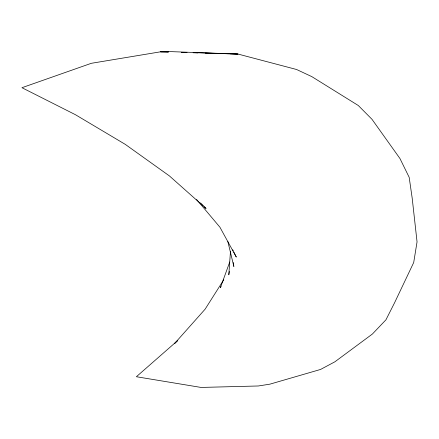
<?xml version="1.0" encoding="UTF-8"?>
<svg xmlns="http://www.w3.org/2000/svg" width="439" height="439" viewBox="0 0 439 439"><rect width="100%" height="100%" fill="white"/><g stroke="black" fill="none" stroke-linecap="round" stroke-linejoin="round"><path stroke-width="0.66" d="M230.475 251.377L228.807 274.787L229.35 271.478M229.745 262.017L220.416 287.644L221.026 286.458M223.753 279.78L205.134 309.149L174.431 343.693L177.795 340.45L136.381 376.728L201.04 387.434L258.324 385.98L269.886 384.163L320.569 369.446L334.886 361.802L372.404 334.024L385.941 319.817L394.524 302.866L413.703 262.527L417.05 241.884L412.194 198.165L409.17 177.296L399.94 158.501L372.025 119.348L358.273 105.492L311.838 76.638L296.572 69.499L238.02 54.063L193.204 52.62M168.697 52.016L160.526 51.813L91.367 63.293L21.95 87.707L75.415 114.7L125.236 144.343L169.394 175.907L206.05 208.492L204.184 206.632M181.631 52.334L187.08 52.466M168.005 52.032L160.526 51.813L169.141 51.566L238.02 54.063L229.86 53.827M181.598 52.428L182.959 52.466M193.155 52.762L197.912 52.899M205.392 53.114L212.871 53.333M217.629 53.47L228.505 53.788M200.453 202.911L203.252 205.704M196.59 199.482L219.917 227.21L236.297 257.062L233.916 252.211M232.725 249.791L233.323 251.004M227.857 241.554L233.855 266.522L233.274 262.555"/></g></svg>
